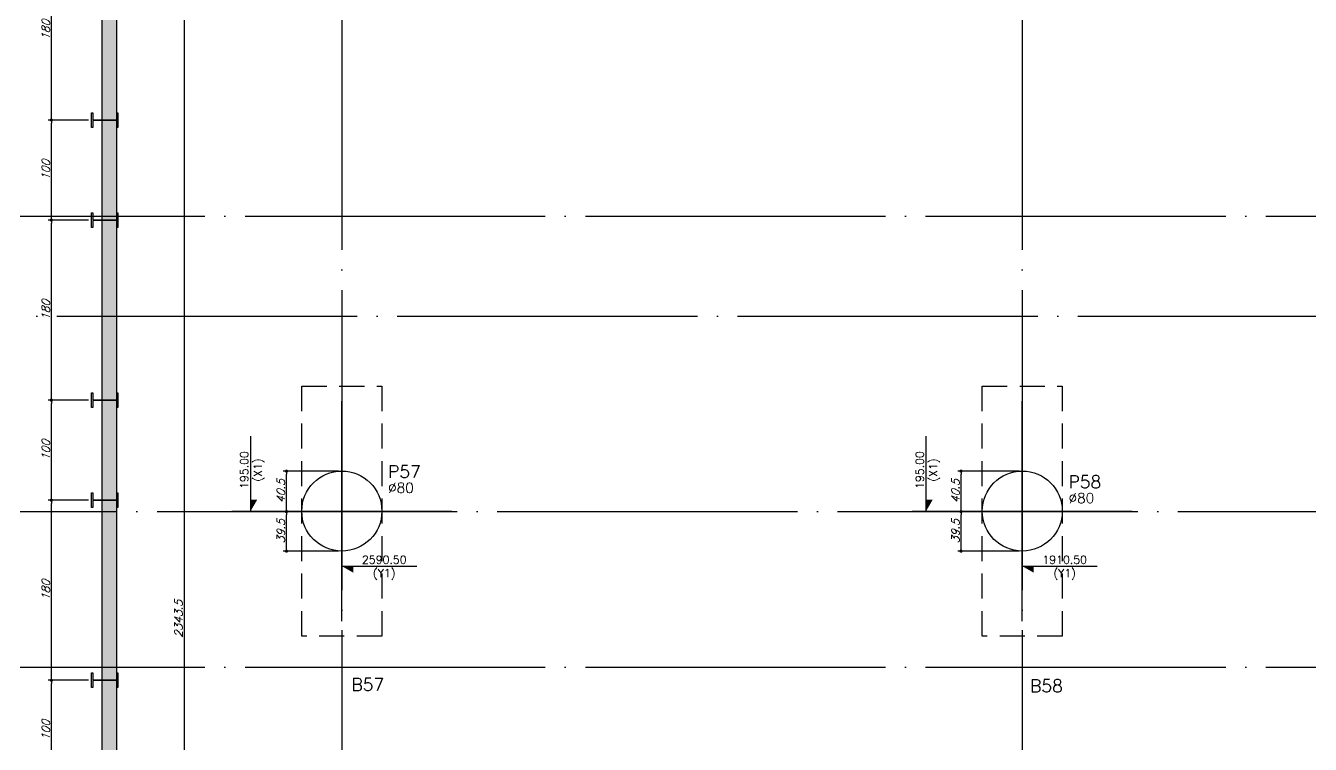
# Model space of a CAD drawing. Header units: millimetres. Extents: x -4281 to 5364, y -2128 to 2372.
# Drawn here: x -3616 to -2332, y 127 to 845 of the extents above; entities that cross this region are included whole.
import ezdxf
from ezdxf.enums import TextEntityAlignment as Align

# ---------------------------------------------------------------- set-up
doc = ezdxf.new("R2010")
doc.units = ezdxf.units.MM
doc.header["$LTSCALE"] = 50
doc.linetypes.add('DASHED', pattern=[0.75, 0.5, -0.25])
doc.linetypes.add('EIXO', pattern=[6.8, 6, -0.4, 0, -0.4])
doc.layers.add('A-DETL-MBND', color=5, linetype='Continuous', lineweight=9)
for name, color, linetype in [('F-ATRIBUTO', 6, 'Continuous'), ('F-BLOCOS-NOME', 3, 'Continuous'), ('F-COTAS', 106, 'Continuous'), ('F-COTAS-ACUMU-1', 94, 'Continuous'), ('F-COTAS_PM', 106, 'Continuous'), ('F-EIXO', 12, 'EIXO'), ('F-EIXOS-DET', 1, 'Continuous'), ('F-EST-COTA', 1, 'Continuous'), ('F-ESTACAS-BARRETE', 2, 'Continuous'), ('F-PILARES-DIM', 172, 'Continuous'), ('F-PILARES-N', 170, 'Continuous'), ('F-PILARES-NOME', 170, 'Continuous'), ('F-PM_EST', 1, 'Continuous'), ('F-SOLIDO-EST', 252, 'Continuous'), ('F-TEXTO', 6, 'Continuous'), ('F-VIGAS', 3, 'Continuous')]:
    doc.layers.add(name, color=color, linetype=linetype)
doc.styles.add('COTA', font='SIMPLEX.SHX')
doc.styles.add('CP-TEXT-INCL', font='romans.shx', dxfattribs={"oblique": 20})
doc.styles.add('MCP', font='romans.shx')
doc.styles.add('ROMANS', font='romans.shx')
doc.dimstyles.new('CP-COTAS-50', dxfattribs={"dimscale": 0.64, "dimtxt": 12.5, "dimasz": 5, "dimexe": 5, "dimexo": 5, "dimgap": 2.5, "dimtad": 1, "dimdec": 1, "dimdsep": 46, "dimtxsty": 'CP-TEXT-INCL', "dimblk1": 'DOT', "dimblk2": 'DOT', "dimsah": 1, "dimcen": 9, "dimclrd": 256, "dimclre": 256, "dimclrt": 256, "dimadec": 0, "dimazin": 0, "dimtfac": 1, "dimtdec": 1, "dimtmove": 2, "dimatfit": 3, "dimldrblk": 'DOT', "dimfxl": 0, "dimtolj": 1, "dimarcsym": 0})

# ---------------------------------------------------------------- blocks, each defined once
blk = doc.blocks.new('*U5')
at = {"layer": 'F-EIXO'}
blk.add_line((0, 0), (7197, 0), dxfattribs=at)
at = {"layer": 'F-TEXTO', "style": 'ROMANS'}
blk.add_attdef('EIXO', text='', height=17.5, dxfattribs=at).set_placement((-28.2072, 0), align=Align.MIDDLE_CENTER)
blk = doc.blocks.new('*U230')
at = {"layer": 'F-EIXO'}
blk.add_line((0, 0), (8185, 0), dxfattribs=at)
at = {"layer": 'F-TEXTO', "style": 'ROMANS'}
blk.add_attdef('EIXO', text='', height=17.5, dxfattribs=at).set_placement((-28.2072, 0), align=Align.MIDDLE_CENTER)
blk = doc.blocks.new('*U12')
at = {"layer": 'F-EIXO'}
blk.add_line((0, 0), (0, -3025), dxfattribs=at)
at = {"layer": 'F-TEXTO', "style": 'ROMANS'}
blk.add_attdef('EIXO', text='', height=17.5, rotation=360, dxfattribs=at).set_placement((0, 28.2072), align=Align.MIDDLE_CENTER)
blk = doc.blocks.new('*U505')
at = {"layer": 'F-EIXO'}
blk.add_line((0, 0), (0, -2950), dxfattribs=at)
at = {"layer": 'F-TEXTO', "style": 'ROMANS'}
blk.add_attdef('EIXO', text='', height=17.5, rotation=360, dxfattribs=at).set_placement((0, 28.2072), align=Align.MIDDLE_CENTER)
blk = doc.blocks.new('*U448')
at = {"layer": 'F-EIXO'}
blk.add_line((0, 0), (8091.7, 0), dxfattribs=at)
at = {"layer": 'F-TEXTO', "style": 'ROMANS'}
blk.add_attdef('EIXO', text='', height=17.5, dxfattribs=at).set_placement((-28.2, 0), align=Align.MIDDLE_CENTER)
blk = doc.blocks.new('*U20')
at = {"color": 0}
for p, q in [((-53.632, -3.9), (-53.632, -2.4)), ((-51.81, -5), (-50.31, -5))]:
    blk.add_line(p, q, dxfattribs=at)
for points in [[(-53.632, -3.9), (-53.632, -3.673), (-53.502, -3.673), (-53.632, -3.673)], [(-51.81, -5), (-51.583, -5), (-51.583, -5.13), (-51.583, -5)]]:
    blk.add_solid(points, dxfattribs=at)
at = {"layer": 'F-EIXOS-DET'}
for p, q in [((-51.81, -6.1), (-51.81, -1.7)), ((-54.01, -3.9), (-49.61, -3.9))]:
    blk.add_line(p, q, dxfattribs=at)
at = {"layer": 'F-ATRIBUTO', "style": 'CP-TEXT-INCL', "oblique": 20, "flags": 1}
blk.add_attdef('ENCONTRO_EIXO', (-51.81, -3.9), '', height=0.05, dxfattribs=at)
blk.add_attdef('VALORMI', text='', height=0.05, dxfattribs=at).set_placement((-51.281, -4.037), align=Align.MIDDLE_CENTER)
at = {"layer": 'F-EST-COTA', "color": 2, "style": 'COTA', "flags": 1}
for tag, p in [('COTA_X', (-9.763, 0.589)), ('COTA_Y', (-9.785, 0.245))]:
    blk.add_attdef(tag, p, '', height=0.2, dxfattribs=at)
at = {"layer": 'F-EST-COTA', "color": 2, "style": 'COTA'}
blk.add_attdef('COTAX_CE-2', text='', height=0.16, rotation=90, dxfattribs=at).set_placement((-53.632, -3.079), align=Align.BOTTOM_CENTER)
blk.add_attdef('NOME_EIXO_X', text='', height=0.16, rotation=90, dxfattribs=at).set_placement((-53.572, -3.079), align=Align.TOP_CENTER)
blk.add_attdef('COTAY_CE-2', text='', height=0.16, dxfattribs=at).set_placement((-50.962, -5), align=Align.BOTTOM_CENTER)
blk.add_attdef('NOME_EIXO_Y', text='', height=0.16, dxfattribs=at).set_placement((-50.962, -5.06), align=Align.TOP_CENTER)
blk = doc.blocks.new('*U29')
at = {"color": 0}
for p, q in [((-40.131, -3.9), (-40.131, -2.4)), ((-38.21, -5), (-36.71, -5))]:
    blk.add_line(p, q, dxfattribs=at)
for points in [[(-40.131, -3.9), (-40.131, -3.673), (-40.001, -3.673), (-40.131, -3.673)], [(-38.21, -5), (-37.983, -5), (-37.983, -5.13), (-37.983, -5)]]:
    blk.add_solid(points, dxfattribs=at)
at = {"layer": 'F-EIXOS-DET'}
for p, q in [((-38.21, -6.1), (-38.21, -1.7)), ((-40.41, -3.9), (-36.01, -3.9))]:
    blk.add_line(p, q, dxfattribs=at)
at = {"layer": 'F-ATRIBUTO', "style": 'CP-TEXT-INCL', "oblique": 20, "flags": 1}
blk.add_attdef('ENCONTRO_EIXO', (-38.21, -3.9), '', height=0.05, dxfattribs=at)
blk.add_attdef('VALORMI', text='', height=0.05, dxfattribs=at).set_placement((-37.681, -4.037), align=Align.MIDDLE_CENTER)
at = {"layer": 'F-EST-COTA', "color": 2, "style": 'COTA', "flags": 1}
for tag, p in [('COTA_X', (-9.763, 0.589)), ('COTA_Y', (-9.785, 0.245))]:
    blk.add_attdef(tag, p, '', height=0.2, dxfattribs=at)
at = {"layer": 'F-EST-COTA', "color": 2, "style": 'COTA'}
blk.add_attdef('COTAX_CE-2', text='', height=0.16, rotation=90, dxfattribs=at).set_placement((-40.131, -3.079), align=Align.BOTTOM_CENTER)
blk.add_attdef('NOME_EIXO_X', text='', height=0.16, rotation=90, dxfattribs=at).set_placement((-40.071, -3.079), align=Align.TOP_CENTER)
blk.add_attdef('COTAY_CE-2', text='', height=0.16, dxfattribs=at).set_placement((-37.362, -5), align=Align.BOTTOM_CENTER)
blk.add_attdef('NOME_EIXO_Y', text='', height=0.16, dxfattribs=at).set_placement((-37.362, -5.06), align=Align.TOP_CENTER)
blk = doc.blocks.new('_DOT')
at = {"color": 0, "linetype": 'ByBlock'}
blk.add_line((-0.5, 0), (-1, 0), dxfattribs=at)
at = {"color": 0, "linetype": 'ByBlock', "const_width": 0.5}
blk.add_lwpolyline([(-0.25, 0, 1), (0.25, 0, 1)], format="xyb", close=True, dxfattribs=at)
blk = doc.blocks.new('*D70')
at = {"layer": 'DEFPOINTS', "color": 0, "transparency": 16777216}
for p in [(-3355.3, 359.5), (-3349.7, 359.5), (-3300, 320)]:
    blk.add_point(p, dxfattribs=at)
at = {"layer": 'F-COTAS', "lineweight": -2, "transparency": 16777216}
for p, q in [((-3352.9, 359.5), (-3358.5, 359.5)), ((-3355.3, 323.2), (-3355.3, 356.3)), ((-3303.2, 320), (-3358.5, 320))]:
    blk.add_line(p, q, dxfattribs=at)
at = {"layer": 'F-COTAS', "lineweight": -2, "transparency": 16777216, "xscale": 3.2, "yscale": 3.2, "zscale": 3.2}
for p, rotation in [((-3355.3, 359.5), 90), ((-3355.3, 320), 270)]:
    blk.add_blockref('_DOT', p, dxfattribs=dict(at, rotation=rotation))
at = {"layer": 'F-COTAS', "transparency": 16777216, "insert": (-3360.9, 339.8), "char_height": 8, "attachment_point": 5, "rotation": 90, "style": 'CP-TEXT-INCL'}
blk.add_mtext('\\A1;39.5', dxfattribs=at)
blk = doc.blocks.new('*D71')
at = {"layer": 'DEFPOINTS', "color": 0, "transparency": 16777216}
for p in [(-3355.3, 400), (-3300, 400), (-3345, 359.5)]:
    blk.add_point(p, dxfattribs=at)
at = {"layer": 'F-COTAS', "lineweight": -2, "transparency": 16777216}
for p, q in [((-3303.2, 400), (-3358.5, 400)), ((-3355.3, 362.7), (-3355.3, 396.8)), ((-3348.2, 359.5), (-3358.5, 359.5))]:
    blk.add_line(p, q, dxfattribs=at)
at = {"layer": 'F-COTAS', "lineweight": -2, "transparency": 16777216, "xscale": 3.2, "yscale": 3.2, "zscale": 3.2}
for p, rotation in [((-3355.3, 400), 90), ((-3355.3, 359.5), 270)]:
    blk.add_blockref('_DOT', p, dxfattribs=dict(at, rotation=rotation))
at = {"layer": 'F-COTAS', "transparency": 16777216, "insert": (-3360.9, 379.8), "char_height": 8, "attachment_point": 5, "rotation": 90, "style": 'CP-TEXT-INCL'}
blk.add_mtext('\\A1;40.5', dxfattribs=at)
blk = doc.blocks.new('*D72')
at = {"layer": 'DEFPOINTS', "color": 0, "transparency": 16777216}
for p in [(-2681.2, 359.5), (-2660, 359.5), (-2620, 320)]:
    blk.add_point(p, dxfattribs=at)
at = {"layer": 'F-COTAS', "lineweight": -2, "transparency": 16777216}
for p, q in [((-2663.2, 359.5), (-2684.4, 359.5)), ((-2681.2, 323.2), (-2681.2, 356.3)), ((-2623.2, 320), (-2684.4, 320))]:
    blk.add_line(p, q, dxfattribs=at)
at = {"layer": 'F-COTAS', "lineweight": -2, "transparency": 16777216, "xscale": 3.2, "yscale": 3.2, "zscale": 3.2}
for p, rotation in [((-2681.2, 359.5), 90), ((-2681.2, 320), 270)]:
    blk.add_blockref('_DOT', p, dxfattribs=dict(at, rotation=rotation))
at = {"layer": 'F-COTAS', "transparency": 16777216, "insert": (-2686.8, 339.8), "char_height": 8, "attachment_point": 5, "rotation": 90, "style": 'CP-TEXT-INCL'}
blk.add_mtext('\\A1;39.5', dxfattribs=at)
blk = doc.blocks.new('*D73')
at = {"layer": 'DEFPOINTS', "color": 0, "transparency": 16777216}
for p in [(-2681.2, 400), (-2620, 400), (-2660, 359.5)]:
    blk.add_point(p, dxfattribs=at)
at = {"layer": 'F-COTAS', "lineweight": -2, "transparency": 16777216}
for p, q in [((-2623.2, 400), (-2684.4, 400)), ((-2681.2, 362.7), (-2681.2, 396.8)), ((-2663.2, 359.5), (-2684.4, 359.5))]:
    blk.add_line(p, q, dxfattribs=at)
at = {"layer": 'F-COTAS', "lineweight": -2, "transparency": 16777216, "xscale": 3.2, "yscale": 3.2, "zscale": 3.2}
for p, rotation in [((-2681.2, 400), 90), ((-2681.2, 359.5), 270)]:
    blk.add_blockref('_DOT', p, dxfattribs=dict(at, rotation=rotation))
at = {"layer": 'F-COTAS', "transparency": 16777216, "insert": (-2686.8, 379.8), "char_height": 8, "attachment_point": 5, "rotation": 90, "style": 'CP-TEXT-INCL'}
blk.add_mtext('\\A1;40.5', dxfattribs=at)
blk = doc.blocks.new('A$C738E28E5')
at = {"layer": 'F-SOLIDO-EST'}
h = blk.add_hatch(color=256, dxfattribs=at)
h.dxf.hatch_style = 1
h.paths.add_polyline_path([(-1249.5, -524.5), (-1264.5, -524.5), (-1264.5, -919.5), (-3525, -919.5), (-3525, 1424), (-3299.5, 1649.5), (-3290, 1649.5), (-3290, 1664.5), (-3305.7, 1664.5), (-3540, 1430.2), (-3540, -934.5), (-1249.5, -934.5)])
blk = doc.blocks.new('A$C3CB31523')
at = {"layer": 'F-VIGAS'}
for points in [[(-3290, 6664.5), (-3305.7, 6664.5), (-3540, 6430.2), (-3540, 4065.5), (-1249.5, 4065.5), (-1249.5, 4475.5)], [(-1264.5, 4475.5), (-1264.5, 4080.5), (-3525, 4080.5), (-3525, 6424), (-3299.5, 6649.5), (-3290, 6649.5)]]:
    blk.add_lwpolyline(points, dxfattribs=at)
at = {"layer": 'F-SOLIDO-EST'}
blk.add_blockref('A$C738E28E5', (0, 5000), dxfattribs=at)
blk = doc.blocks.new('*D259')
at = {"layer": 'DEFPOINTS', "color": 0, "transparency": 16777216}
for p in [(-3525, 1424), (-3493.8, -919.5), (-3457.6, -919.5)]:
    blk.add_point(p, dxfattribs=at)
at = {"layer": 'F-COTAS', "lineweight": -2, "transparency": 16777216}
for p, q in [((-3521.8, 1424), (-3454.4, 1424)), ((-3457.6, 1420.8), (-3457.6, -916.3)), ((-3490.6, -919.5), (-3454.4, -919.5))]:
    blk.add_line(p, q, dxfattribs=at)
at = {"layer": 'F-COTAS', "lineweight": -2, "transparency": 16777216, "xscale": 3.2, "yscale": 3.2, "zscale": 3.2}
for p, rotation in [((-3457.6, 1424), 90), ((-3457.6, -919.5), 270)]:
    blk.add_blockref('_DOT', p, dxfattribs=dict(at, rotation=rotation))
at = {"layer": 'F-COTAS', "transparency": 16777216, "insert": (-3463.2, 252.2), "char_height": 8, "attachment_point": 5, "rotation": 90, "style": 'CP-TEXT-INCL'}
blk.add_mtext('\\A1;2343.5', dxfattribs=at)
blk = doc.blocks.new('Pilares W Gerdau - W250X38_5-590579-Térreo')
at = {"layer": 'F-PM_EST'}
for p, q in [((-7.35, 11.98), (-7.35, 13.1)), ((-7.35, 13.1), (7.35, 13.1)), ((-7.35, 13.1), (7.35, 13.1)), ((-7.35, 11.98), (-7.35, 13.1)), ((7.35, 13.1), (7.35, 11.98)), ((7.35, 13.1), (7.35, 11.98)), ((-0.33, 11.98), (-7.35, 11.98)), ((-0.33, 11.98), (-7.35, 11.98)), ((-0.33, -11.98), (-0.33, 11.98)), ((-0.33, -11.98), (-0.33, 11.98)), ((7.35, 11.98), (0.33, 11.98)), ((0.33, 11.98), (0.33, -11.98)), ((0.33, 11.98), (0.33, -11.98)), ((7.35, 11.98), (0.33, 11.98)), ((-7.35, -13.1), (-7.35, -11.98)), ((-7.35, -11.98), (-0.33, -11.98)), ((-7.35, -11.98), (-0.33, -11.98)), ((-7.35, -13.1), (-7.35, -11.98)), ((0.33, -11.98), (7.35, -11.98)), ((0.33, -11.98), (7.35, -11.98)), ((7.35, -11.98), (7.35, -13.1)), ((7.35, -11.98), (7.35, -13.1)), ((7.35, -13.1), (-7.35, -13.1)), ((7.35, -13.1), (-7.35, -13.1))]:
    blk.add_line(p, q, dxfattribs=at)
blk = doc.blocks.new('Pilares W Gerdau - W250X38_5-600649-Térreo')
at = {"layer": 'F-PM_EST'}
for p, q in [((-7.35, 11.98), (-7.35, 13.1)), ((-7.35, 13.1), (7.35, 13.1)), ((-7.35, 13.1), (7.35, 13.1)), ((-7.35, 11.98), (-7.35, 13.1)), ((7.35, 13.1), (7.35, 11.98)), ((7.35, 13.1), (7.35, 11.98)), ((-0.33, 11.98), (-7.35, 11.98)), ((-0.33, 11.98), (-7.35, 11.98)), ((-0.33, -11.98), (-0.33, 11.98)), ((-0.33, -11.98), (-0.33, 11.98)), ((7.35, 11.98), (0.33, 11.98)), ((0.33, 11.98), (0.33, -11.98)), ((0.33, 11.98), (0.33, -11.98)), ((7.35, 11.98), (0.33, 11.98)), ((-7.35, -13.1), (-7.35, -11.98)), ((-7.35, -11.98), (-0.33, -11.98)), ((-7.35, -11.98), (-0.33, -11.98)), ((-7.35, -13.1), (-7.35, -11.98)), ((0.33, -11.98), (7.35, -11.98)), ((0.33, -11.98), (7.35, -11.98)), ((7.35, -11.98), (7.35, -13.1)), ((7.35, -11.98), (7.35, -13.1)), ((7.35, -13.1), (-7.35, -13.1)), ((7.35, -13.1), (-7.35, -13.1))]:
    blk.add_line(p, q, dxfattribs=at)
blk = doc.blocks.new('*D337')
at = {"layer": 'DEFPOINTS', "color": 0, "transparency": 16777216}
for p in [(-3590.3, 470.9), (-3550, 470.9), (-3550, 370.9)]:
    blk.add_point(p, dxfattribs=at)
at = {"layer": 'F-COTAS_PM', "lineweight": -2, "transparency": 16777216}
for p, q in [((-3553.2, 470.9), (-3593.5, 470.9)), ((-3590.3, 374.1), (-3590.3, 467.7)), ((-3553.2, 370.9), (-3593.5, 370.9))]:
    blk.add_line(p, q, dxfattribs=at)
at = {"layer": 'F-COTAS_PM', "lineweight": -2, "transparency": 16777216, "xscale": 3.2, "yscale": 3.2, "zscale": 3.2}
for p, rotation in [((-3590.3, 470.9), 90), ((-3590.3, 370.9), 270)]:
    blk.add_blockref('_DOT', p, dxfattribs=dict(at, rotation=rotation))
at = {"layer": 'F-COTAS_PM', "transparency": 16777216, "insert": (-3595.9, 420.9), "char_height": 8, "attachment_point": 5, "rotation": 90, "style": 'CP-TEXT-INCL'}
blk.add_mtext('\\A1;100', dxfattribs=at)
blk = doc.blocks.new('*D338')
at = {"layer": 'DEFPOINTS', "color": 0, "transparency": 16777216}
for p in [(-3590.3, 650.9), (-3550, 650.9), (-3550, 470.9)]:
    blk.add_point(p, dxfattribs=at)
at = {"layer": 'F-COTAS_PM', "lineweight": -2, "transparency": 16777216}
for p, q in [((-3553.2, 650.9), (-3593.5, 650.9)), ((-3590.3, 474.1), (-3590.3, 647.7)), ((-3553.2, 470.9), (-3593.5, 470.9))]:
    blk.add_line(p, q, dxfattribs=at)
at = {"layer": 'F-COTAS_PM', "lineweight": -2, "transparency": 16777216, "xscale": 3.2, "yscale": 3.2, "zscale": 3.2}
for p, rotation in [((-3590.3, 650.9), 90), ((-3590.3, 470.9), 270)]:
    blk.add_blockref('_DOT', p, dxfattribs=dict(at, rotation=rotation))
at = {"layer": 'F-COTAS_PM', "transparency": 16777216, "insert": (-3595.9, 560.9), "char_height": 8, "attachment_point": 5, "rotation": 90, "style": 'CP-TEXT-INCL'}
blk.add_mtext('\\A1;180', dxfattribs=at)
blk = doc.blocks.new('*D339')
at = {"layer": 'DEFPOINTS', "color": 0, "transparency": 16777216}
for p in [(-3590.3, 750.9), (-3550, 750.9), (-3550, 650.9)]:
    blk.add_point(p, dxfattribs=at)
at = {"layer": 'F-COTAS_PM', "lineweight": -2, "transparency": 16777216}
for p, q in [((-3553.2, 750.9), (-3593.5, 750.9)), ((-3590.3, 654.1), (-3590.3, 747.7)), ((-3553.2, 650.9), (-3593.5, 650.9))]:
    blk.add_line(p, q, dxfattribs=at)
at = {"layer": 'F-COTAS_PM', "lineweight": -2, "transparency": 16777216, "xscale": 3.2, "yscale": 3.2, "zscale": 3.2}
for p, rotation in [((-3590.3, 750.9), 90), ((-3590.3, 650.9), 270)]:
    blk.add_blockref('_DOT', p, dxfattribs=dict(at, rotation=rotation))
at = {"layer": 'F-COTAS_PM', "transparency": 16777216, "insert": (-3595.9, 700.9), "char_height": 8, "attachment_point": 5, "rotation": 90, "style": 'CP-TEXT-INCL'}
blk.add_mtext('\\A1;100', dxfattribs=at)
blk = doc.blocks.new('*D340')
at = {"layer": 'DEFPOINTS', "color": 0, "transparency": 16777216}
for p in [(-3590.3, 930.9), (-3550, 930.9), (-3550, 750.9)]:
    blk.add_point(p, dxfattribs=at)
at = {"layer": 'F-COTAS_PM', "lineweight": -2, "transparency": 16777216}
for p, q in [((-3553.2, 930.9), (-3593.5, 930.9)), ((-3590.3, 754.1), (-3590.3, 927.7)), ((-3553.2, 750.9), (-3593.5, 750.9))]:
    blk.add_line(p, q, dxfattribs=at)
at = {"layer": 'F-COTAS_PM', "lineweight": -2, "transparency": 16777216, "xscale": 3.2, "yscale": 3.2, "zscale": 3.2}
for p, rotation in [((-3590.3, 930.9), 90), ((-3590.3, 750.9), 270)]:
    blk.add_blockref('_DOT', p, dxfattribs=dict(at, rotation=rotation))
at = {"layer": 'F-COTAS_PM', "transparency": 16777216, "insert": (-3595.9, 840.9), "char_height": 8, "attachment_point": 5, "rotation": 90, "style": 'CP-TEXT-INCL'}
blk.add_mtext('\\A1;180', dxfattribs=at)
blk = doc.blocks.new('*D343')
at = {"layer": 'DEFPOINTS', "color": 0, "transparency": 16777216}
for p in [(-3590.3, 190.9), (-3550, 190.9), (-3550, 90.9)]:
    blk.add_point(p, dxfattribs=at)
at = {"layer": 'F-COTAS_PM', "lineweight": -2, "transparency": 16777216}
for p, q in [((-3553.2, 190.9), (-3593.5, 190.9)), ((-3590.3, 94.1), (-3590.3, 187.7)), ((-3553.2, 90.9), (-3593.5, 90.9))]:
    blk.add_line(p, q, dxfattribs=at)
at = {"layer": 'F-COTAS_PM', "lineweight": -2, "transparency": 16777216, "xscale": 3.2, "yscale": 3.2, "zscale": 3.2}
for p, rotation in [((-3590.3, 190.9), 90), ((-3590.3, 90.9), 270)]:
    blk.add_blockref('_DOT', p, dxfattribs=dict(at, rotation=rotation))
at = {"layer": 'F-COTAS_PM', "transparency": 16777216, "insert": (-3595.9, 140.9), "char_height": 8, "attachment_point": 5, "rotation": 90, "style": 'CP-TEXT-INCL'}
blk.add_mtext('\\A1;100', dxfattribs=at)
blk = doc.blocks.new('*D344')
at = {"layer": 'DEFPOINTS', "color": 0, "transparency": 16777216}
for p in [(-3590.3, 370.9), (-3550, 370.9), (-3550, 190.9)]:
    blk.add_point(p, dxfattribs=at)
at = {"layer": 'F-COTAS_PM', "lineweight": -2, "transparency": 16777216}
for p, q in [((-3553.2, 370.9), (-3593.5, 370.9)), ((-3590.3, 194.1), (-3590.3, 367.7)), ((-3553.2, 190.9), (-3593.5, 190.9))]:
    blk.add_line(p, q, dxfattribs=at)
at = {"layer": 'F-COTAS_PM', "lineweight": -2, "transparency": 16777216, "xscale": 3.2, "yscale": 3.2, "zscale": 3.2}
for p, rotation in [((-3590.3, 370.9), 90), ((-3590.3, 190.9), 270)]:
    blk.add_blockref('_DOT', p, dxfattribs=dict(at, rotation=rotation))
at = {"layer": 'F-COTAS_PM', "transparency": 16777216, "insert": (-3595.9, 280.9), "char_height": 8, "attachment_point": 5, "rotation": 90, "style": 'CP-TEXT-INCL'}
blk.add_mtext('\\A1;180', dxfattribs=at)

msp = doc.modelspace()

# ---------------------------------------------------------------- linework, layer by layer
at = {"layer": 'F-ESTACAS-BARRETE', "linetype": 'DASHED'}
for points in [[(-3340, 485), (-3260, 485), (-3260, 235), (-3340, 235)], [(-2660, 485), (-2580, 485), (-2580, 235), (-2660, 235)]]:
    msp.add_lwpolyline(points, close=True, dxfattribs=at)
at = {"layer": 'F-PILARES-N', "linetype": 'Continuous'}
for centre in [(-3300, 360), (-2620, 360)]:
    msp.add_circle(centre, 40, dxfattribs=at)

# ---------------------------------------------------------------- block references
at = {"layer": 'A-DETL-MBND', "rotation": 90.0000000000002}
for name, p in [('Pilares W Gerdau - W250X38_5-600649-Térreo', (-3536.93, 750.92)), ('Pilares W Gerdau - W250X38_5-600649-Térreo', (-3536.93, 650.92)), ('Pilares W Gerdau - W250X38_5-590579-Térreo', (-3536.93, 470.92)), ('Pilares W Gerdau - W250X38_5-590579-Térreo', (-3536.93, 370.92)), ('Pilares W Gerdau - W250X38_5-590579-Térreo', (-3536.93, 190.92))]:
    msp.add_blockref(name, p, dxfattribs=at)
at = {"layer": 'F-COTAS-ACUMU-1', "xscale": 50, "yscale": 50, "zscale": 50}
for name, values in [('*U20', {'NOME_EIXO_X': '(X1)', 'NOME_EIXO_Y': '(Y1)', 'COTAY_CE-2': '2590.50', 'COTAX_CE-2': '195.00'}), ('*U29', {'NOME_EIXO_X': '(X1)', 'NOME_EIXO_Y': '(Y1)', 'COTAY_CE-2': '1910.50', 'COTAX_CE-2': '195.00'})]:
    msp.add_blockref(name, (-709.5, 555), dxfattribs=at).add_auto_attribs(values)
at = {"layer": 'F-EIXO', "linetype": 'Continuous'}
for name, p in [('*U12', (-3300, 1941.36)), ('*U505', (-2620, 1941.36)), ('*U5', (-3736.84, 655)), ('*U230', (-3924.8, 555)), ('*U448', (-3824.8, 359.5)), ('*U5', (-3736.84, 204))]:
    msp.add_blockref(name, p, dxfattribs=at)
at = {"layer": 'F-VIGAS', "linetype": 'Continuous'}
msp.add_blockref('A$C3CB31523', (0, -5000), dxfattribs=at)

# ---------------------------------------------------------------- texts
at = {"layer": 'F-BLOCOS-NOME', "linetype": 'Continuous', "style": 'MCP'}
for s, p in [('B57', (-3290.35, 180.36)), ('B58', (-2612.13, 179.1))]:
    msp.add_text(s, height=12.5, dxfattribs=at).set_placement(p)
at = {"layer": 'F-PILARES-DIM', "linetype": 'Continuous', "style": 'MCP'}
for p in [(-3253.75, 378.25), (-2573.75, 368.02)]:
    msp.add_text('%%c80', height=10, dxfattribs=at).set_placement(p)
at = {"layer": 'F-PILARES-NOME', "linetype": 'Continuous', "style": 'MCP'}
for s, p in [('P57', (-3253.75, 393.25)), ('P58', (-2573.75, 383.02))]:
    msp.add_text(s, height=12.5, dxfattribs=at).set_placement(p)

# ---------------------------------------------------------------- dimensions: what is measured, and where the dimension line sits
at = {"layer": 'F-COTAS'}
dim = msp.add_linear_dim(base=(-3457.58, -919.5), p1=(-3525, 1423.99), p2=(-3493.81, -919.5), angle=90, dimstyle='CP-COTAS-50', override={"dimfxl": 10}, dxfattribs=at)
dim.commit()
dim.dimension.update_dxf_attribs({"geometry": '*D259', "text_midpoint": (-3463.18, 252.24)})
for base, p1, p2, picture, middle in [((-3355.28, 400), (-3344.98, 359.5), (-3300, 400), '*D71', (-3360.88, 379.75)), ((-2681.25, 400), (-2660, 359.5), (-2620, 400), '*D73', (-2686.85, 379.75)), ((-3355.28, 359.5), (-3300, 320), (-3349.66, 359.5), '*D70', (-3360.88, 339.75)), ((-2681.25, 359.5), (-2620, 320), (-2660, 359.5), '*D72', (-2686.85, 339.75))]:
    dim = msp.add_linear_dim(base=base, p1=p1, p2=p2, angle=90, dimstyle='CP-COTAS-50', dxfattribs=at)
    dim.commit()
    dim.dimension.update_dxf_attribs({"geometry": picture, "text_midpoint": middle})
at = {"layer": 'F-COTAS_PM'}
for base, p1, p2, picture, middle in [((-3590.26, 930.92), (-3550.03, 750.92), (-3550.03, 930.92), '*D340', (-3595.86, 840.92)), ((-3590.26, 750.92), (-3550.03, 650.92), (-3550.03, 750.92), '*D339', (-3595.86, 700.92)), ((-3590.26, 650.92), (-3550.03, 470.92), (-3550.03, 650.92), '*D338', (-3595.86, 560.92)), ((-3590.26, 470.92), (-3550.03, 370.92), (-3550.03, 470.92), '*D337', (-3595.86, 420.92)), ((-3590.26, 370.92), (-3550.03, 190.92), (-3550.03, 370.92), '*D344', (-3595.86, 280.92)), ((-3590.26, 190.92), (-3550.03, 90.92), (-3550.03, 190.92), '*D343', (-3595.86, 140.92))]:
    dim = msp.add_linear_dim(base=base, p1=p1, p2=p2, angle=90, dimstyle='CP-COTAS-50', override={"dimfxl": 10}, dxfattribs=at)
    dim.commit()
    dim.dimension.update_dxf_attribs({"geometry": picture, "text_midpoint": middle})

doc.saveas('drawing.dxf')
